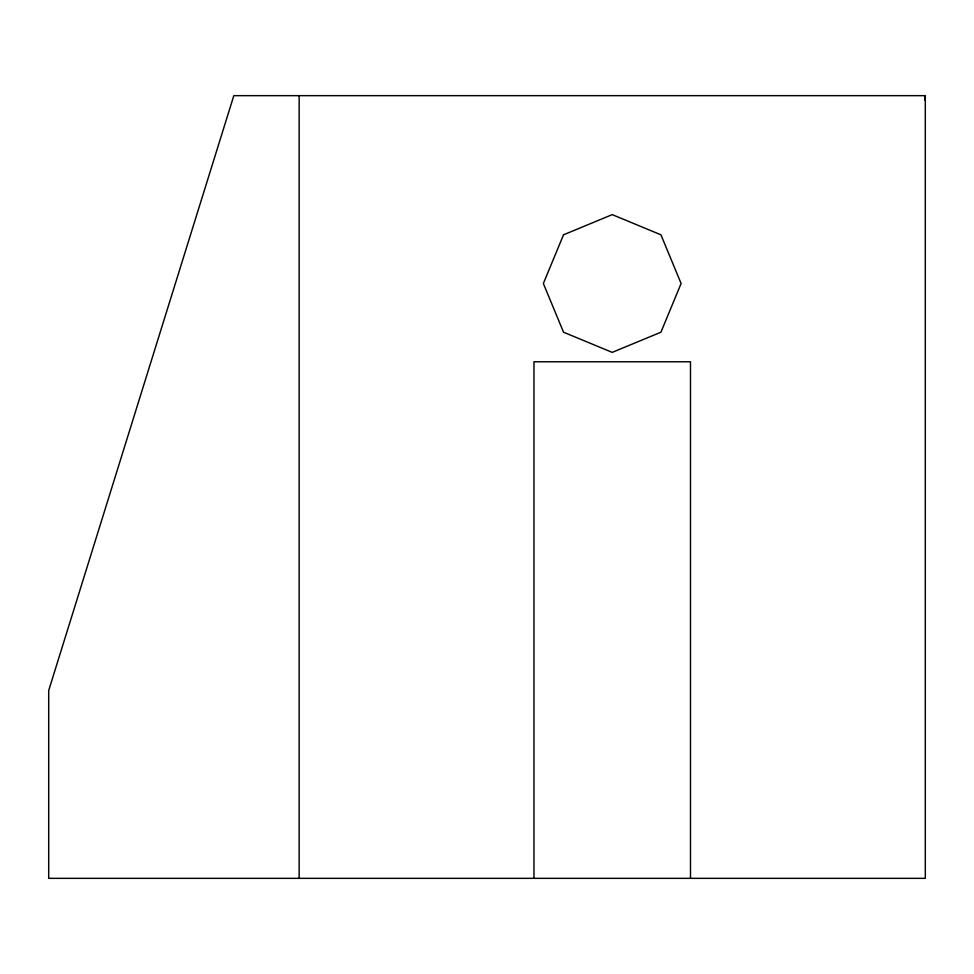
<?xml version="1.0" encoding="UTF-8"?>
<svg xmlns="http://www.w3.org/2000/svg" width="974" height="974" viewBox="0 0 974 974"><rect width="100%" height="100%" fill="white"/><g stroke="black" fill="none" stroke-linecap="round" stroke-linejoin="round"><path stroke-width="1.46" d="M924.825 100.188L925.3 95.659L233.821 95.659L48.7 690.493L48.7 878.341L925.3 878.341L925.3 95.659M690.493 878.341L690.493 361.768L533.959 361.768L533.959 878.341M299.152 95.659L299.152 878.341M563.532 234.807L543.358 283.507L563.532 332.207L612.232 352.381L660.932 332.207L681.106 283.507L660.932 234.807L612.232 214.633L563.532 234.807"/></g></svg>
